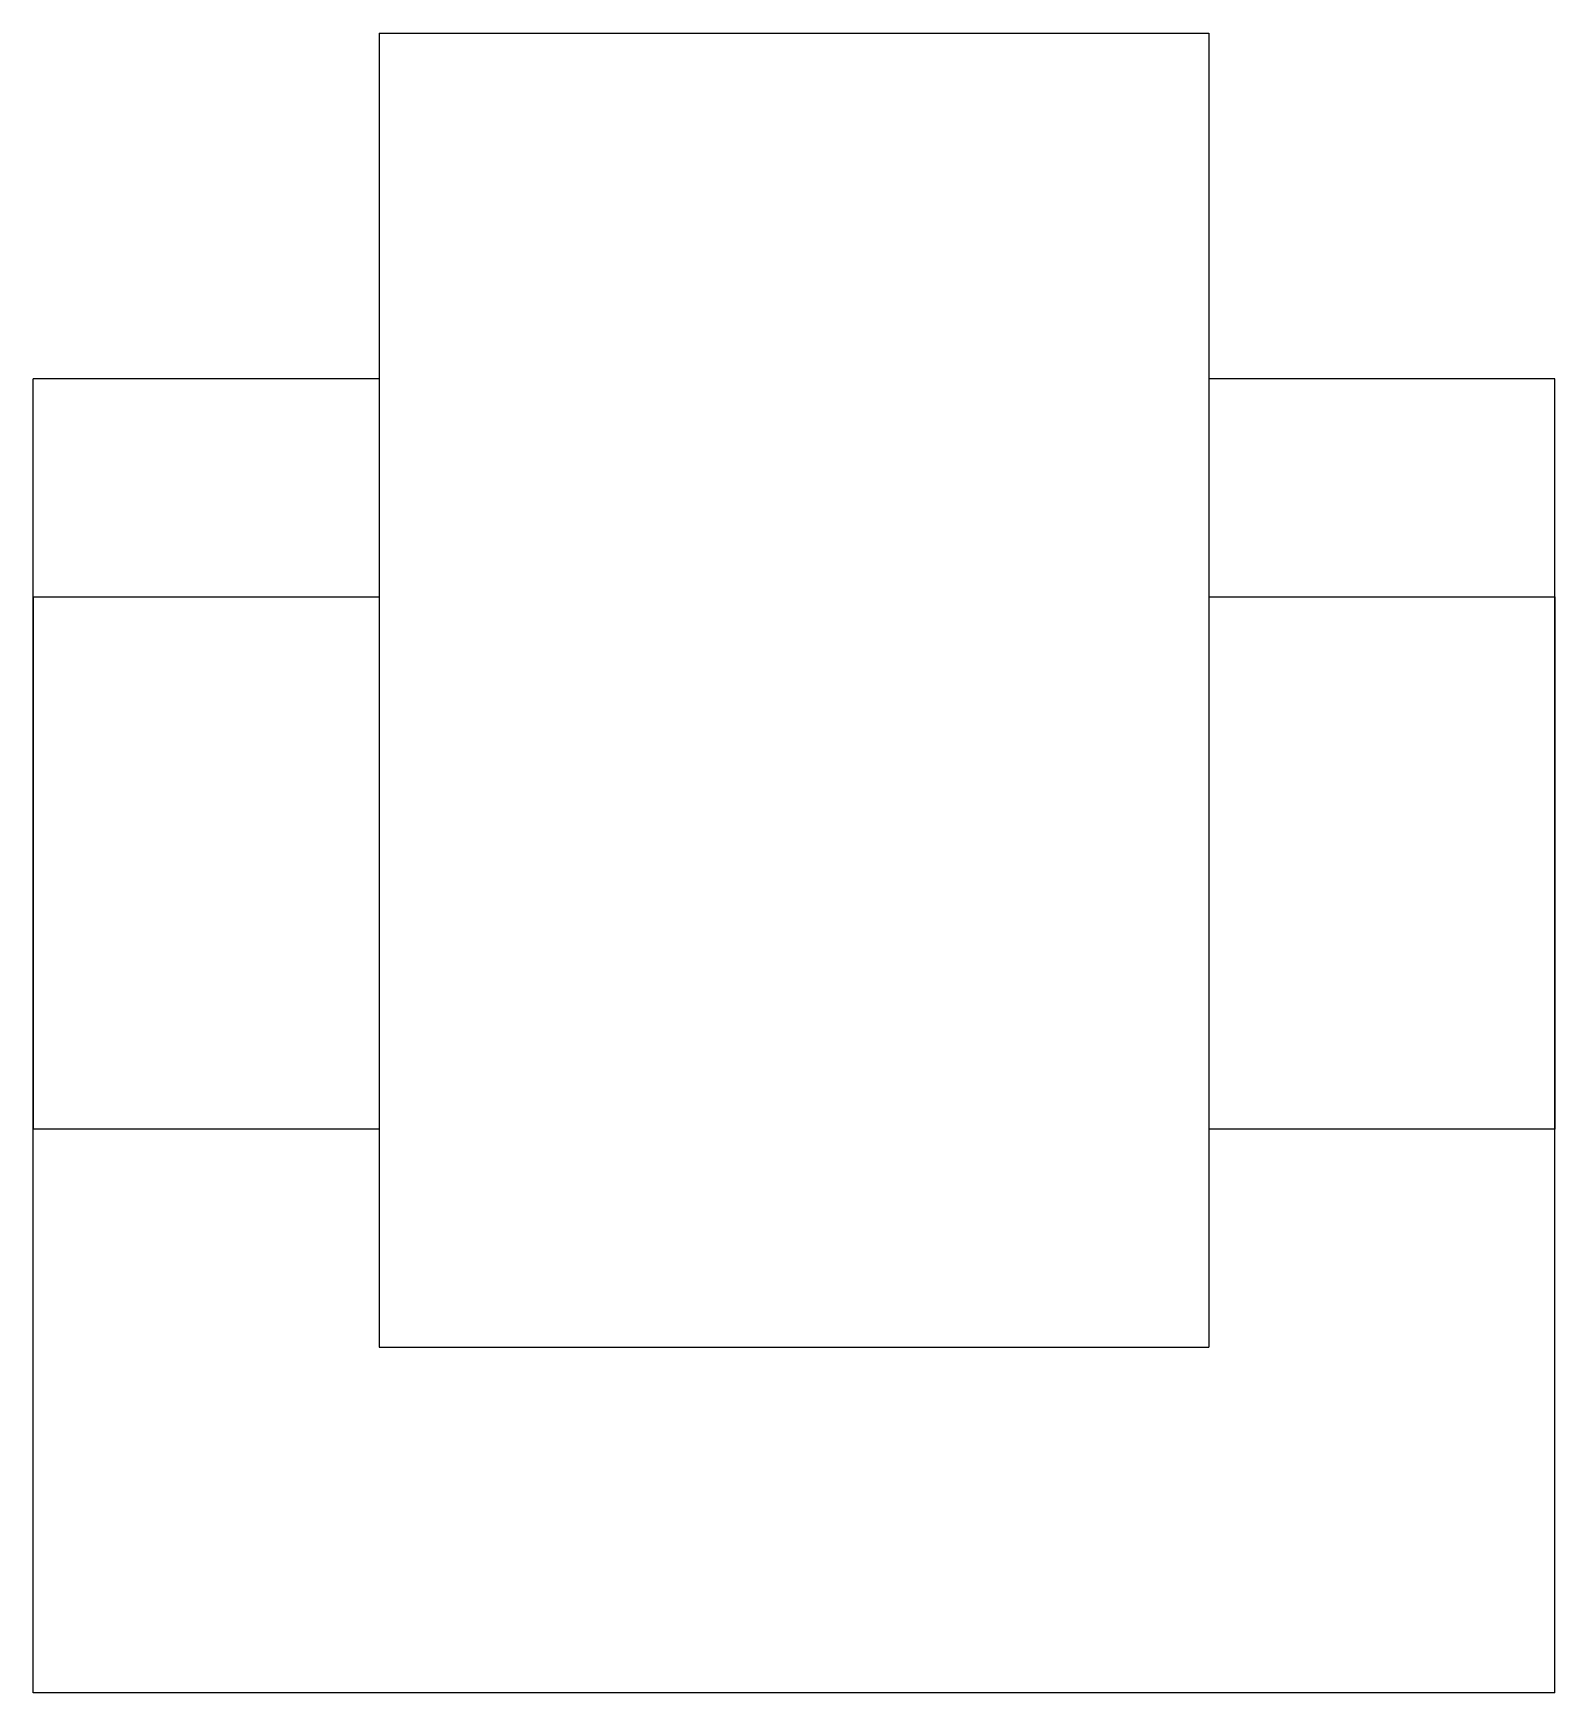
# Model space of a CAD drawing. Header units: metres. Extents: x -11 to 11, y -19 to 5.
import ezdxf

# ---------------------------------------------------------------- set-up
doc = ezdxf.new("R2010")
doc.units = ezdxf.units.M

msp = doc.modelspace()

# ---------------------------------------------------------------- linework, layer by layer
for points in [[(-6, 5), (-6, 4.76), (-6, 4.52), (-6, 4.28), (-6, 4.04), (-6, 3.8), (-6, 3.56), (-6, 3.32), (-6, 3.08), (-6, 2.84), (-6, 2.6), (-6, 2.36), (-6, 2.12), (-6, 1.88), (-6, 1.64), (-6, 1.4), (-6, 1.16), (-6, 0.92), (-6, 0.68), (-6, 0.44), (-6, 0.2), (-6, -0.04), (-6, -0.28), (-6, -0.52), (-6, -0.76), (-6, -1), (-6, -1.24), (-6, -1.48), (-6, -1.72), (-6, -1.96), (-6, -2.2), (-6, -2.44), (-6, -2.68), (-6, -2.92), (-6, -3.16), (-6, -3.4), (-6, -3.64), (-6, -3.88), (-6, -4.12), (-6, -4.36), (-6, -4.6), (-6, -4.84), (-6, -5.08), (-6, -5.32), (-6, -5.56), (-6, -5.8), (-6, -6.04), (-6, -6.28), (-6, -6.52), (-6, -6.76), (-6, -7)], [(-6, 5), (-5.76, 5), (-5.52, 5), (-5.28, 5), (-5.04, 5), (-4.8, 5), (-4.56, 5), (-4.32, 5), (-4.08, 5), (-3.84, 5), (-3.6, 5), (-3.36, 5), (-3.12, 5), (-2.88, 5), (-2.64, 5), (-2.4, 5), (-2.16, 5), (-1.92, 5), (-1.68, 5), (-1.44, 5), (-1.2, 5), (-0.96, 5), (-0.72, 5), (-0.48, 5), (-0.24, 5), (0, 5), (0.24, 5), (0.48, 5), (0.72, 5), (0.96, 5), (1.2, 5), (1.44, 5), (1.68, 5), (1.92, 5), (2.16, 5), (2.4, 5), (2.64, 5), (2.88, 5), (3.12, 5), (3.36, 5), (3.6, 5), (3.84, 5), (4.08, 5), (4.32, 5), (4.56, 5), (4.8, 5), (5.04, 5), (5.28, 5), (5.52, 5), (5.76, 5), (6, 5)], [(6, 5), (6, 4.76), (6, 4.52), (6, 4.28), (6, 4.04), (6, 3.8), (6, 3.56), (6, 3.32), (6, 3.08), (6, 2.84), (6, 2.6), (6, 2.36), (6, 2.12), (6, 1.88), (6, 1.64), (6, 1.4), (6, 1.16), (6, 0.92), (6, 0.68), (6, 0.44), (6, 0.2), (6, -0.04), (6, -0.28), (6, -0.52), (6, -0.76), (6, -1), (6, -1.24), (6, -1.48), (6, -1.72), (6, -1.96), (6, -2.2), (6, -2.44), (6, -2.68), (6, -2.92), (6, -3.16), (6, -3.4), (6, -3.64), (6, -3.88), (6, -4.12), (6, -4.36), (6, -4.6), (6, -4.84), (6, -5.08), (6, -5.32), (6, -5.56), (6, -5.8), (6, -6.04), (6, -6.28), (6, -6.52), (6, -6.76), (6, -7)], [(-6, 0), (-6.1, 0), (-6.2, 0), (-6.3, 0), (-6.4, 0), (-6.5, 0), (-6.6, 0), (-6.7, 0), (-6.8, 0), (-6.9, 0), (-7, 0), (-7.1, 0), (-7.2, 0), (-7.3, 0), (-7.4, 0), (-7.5, 0), (-7.6, 0), (-7.7, 0), (-7.8, 0), (-7.9, 0), (-8, 0), (-8.1, 0), (-8.2, 0), (-8.3, 0), (-8.4, 0), (-8.5, 0), (-8.6, 0), (-8.7, 0), (-8.8, 0), (-8.9, 0), (-9, 0), (-9.1, 0), (-9.2, 0), (-9.3, 0), (-9.4, 0), (-9.5, 0), (-9.6, 0), (-9.7, 0), (-9.8, 0), (-9.9, 0), (-10, 0), (-10.1, 0), (-10.2, 0), (-10.3, 0), (-10.4, 0), (-10.5, 0), (-10.6, 0), (-10.7, 0), (-10.8, 0), (-10.9, 0), (-11, 0)], [(-11, -19), (-11, -18.62), (-11, -18.24), (-11, -17.86), (-11, -17.48), (-11, -17.1), (-11, -16.72), (-11, -16.34), (-11, -15.96), (-11, -15.58), (-11, -15.2), (-11, -14.82), (-11, -14.44), (-11, -14.06), (-11, -13.68), (-11, -13.3), (-11, -12.92), (-11, -12.54), (-11, -12.16), (-11, -11.78), (-11, -11.4), (-11, -11.02), (-11, -10.64), (-11, -10.26), (-11, -9.88), (-11, -9.5), (-11, -9.12), (-11, -8.74), (-11, -8.36), (-11, -7.98), (-11, -7.6), (-11, -7.22), (-11, -6.84), (-11, -6.46), (-11, -6.08), (-11, -5.7), (-11, -5.32), (-11, -4.94), (-11, -4.56), (-11, -4.18), (-11, -3.8), (-11, -3.42), (-11, -3.04), (-11, -2.66), (-11, -2.28), (-11, -1.9), (-11, -1.52), (-11, -1.14), (-11, -0.76), (-11, -0.38), (-11, 0)], [(11, 0), (10.9, 0), (10.8, 0), (10.7, 0), (10.6, 0), (10.5, 0), (10.4, 0), (10.3, 0), (10.2, 0), (10.1, 0), (10, 0), (9.9, 0), (9.8, 0), (9.7, 0), (9.6, 0), (9.5, 0), (9.4, 0), (9.3, 0), (9.2, 0), (9.1, 0), (9, 0), (8.9, 0), (8.8, 0), (8.7, 0), (8.6, 0), (8.5, 0), (8.4, 0), (8.3, 0), (8.2, 0), (8.1, 0), (8, 0), (7.9, 0), (7.8, 0), (7.7, 0), (7.6, 0), (7.5, 0), (7.4, 0), (7.3, 0), (7.2, 0), (7.1, 0), (7, 0), (6.9, 0), (6.8, 0), (6.7, 0), (6.6, 0), (6.5, 0), (6.4, 0), (6.3, 0), (6.2, 0), (6.1, 0), (6, 0)], [(11, -19), (11, -18.62), (11, -18.24), (11, -17.86), (11, -17.48), (11, -17.1), (11, -16.72), (11, -16.34), (11, -15.96), (11, -15.58), (11, -15.2), (11, -14.82), (11, -14.44), (11, -14.06), (11, -13.68), (11, -13.3), (11, -12.92), (11, -12.54), (11, -12.16), (11, -11.78), (11, -11.4), (11, -11.02), (11, -10.64), (11, -10.26), (11, -9.88), (11, -9.5), (11, -9.12), (11, -8.74), (11, -8.36), (11, -7.98), (11, -7.6), (11, -7.22), (11, -6.84), (11, -6.46), (11, -6.08), (11, -5.7), (11, -5.32), (11, -4.94), (11, -4.56), (11, -4.18), (11, -3.8), (11, -3.42), (11, -3.04), (11, -2.66), (11, -2.28), (11, -1.9), (11, -1.52), (11, -1.14), (11, -0.76), (11, -0.38), (11, 0)], [(-11, -3.15), (-10.9, -3.15), (-10.8, -3.15), (-10.7, -3.15), (-10.6, -3.15), (-10.5, -3.15), (-10.4, -3.15), (-10.3, -3.15), (-10.2, -3.15), (-10.1, -3.15), (-10, -3.15), (-9.9, -3.15), (-9.8, -3.15), (-9.7, -3.15), (-9.6, -3.15), (-9.5, -3.15), (-9.4, -3.15), (-9.3, -3.15), (-9.2, -3.15), (-9.1, -3.15), (-9, -3.15), (-8.9, -3.15), (-8.8, -3.15), (-8.7, -3.15), (-8.6, -3.15), (-8.5, -3.15), (-8.4, -3.15), (-8.3, -3.15), (-8.2, -3.15), (-8.1, -3.15), (-8, -3.15), (-7.9, -3.15), (-7.8, -3.15), (-7.7, -3.15), (-7.6, -3.15), (-7.5, -3.15), (-7.4, -3.15), (-7.3, -3.15), (-7.2, -3.15), (-7.1, -3.15), (-7, -3.15), (-6.9, -3.15), (-6.8, -3.15), (-6.7, -3.15), (-6.6, -3.15), (-6.5, -3.15), (-6.4, -3.15), (-6.3, -3.15), (-6.2, -3.15), (-6.1, -3.15), (-6, -3.15)], [(-11, -3.15), (-11, -3.177), (-11, -3.204), (-11, -3.231), (-11, -3.281), (-11, -3.36), (-11, -3.44), (-11, -3.52), (-11, -3.641), (-11, -3.77), (-11, -3.898), (-11, -4.039), (-11, -4.209), (-11, -4.38), (-11, -4.551), (-11, -4.746), (-11, -4.95), (-11, -5.154), (-11, -5.362), (-11, -5.59), (-11, -5.818), (-11, -6.046), (-11, -6.28), (-11, -6.52), (-11, -6.76), (-11, -7), (-11, -7.24), (-11, -7.48), (-11, -7.72), (-11, -7.954), (-11, -8.182), (-11, -8.41), (-11, -8.638), (-11, -8.846), (-11, -9.05), (-11, -9.254), (-11, -9.449), (-11, -9.62), (-11, -9.791), (-11, -9.961), (-11, -10.102), (-11, -10.23), (-11, -10.359), (-11, -10.48), (-11, -10.56), (-11, -10.64), (-11, -10.719), (-11, -10.769), (-11, -10.796), (-11, -10.823), (-11, -10.85)], [(6, -3.15), (6.1, -3.15), (6.2, -3.15), (6.3, -3.15), (6.4, -3.15), (6.5, -3.15), (6.6, -3.15), (6.7, -3.15), (6.8, -3.15), (6.9, -3.15), (7, -3.15), (7.1, -3.15), (7.2, -3.15), (7.3, -3.15), (7.4, -3.15), (7.5, -3.15), (7.6, -3.15), (7.7, -3.15), (7.8, -3.15), (7.9, -3.15), (8, -3.15), (8.1, -3.15), (8.2, -3.15), (8.3, -3.15), (8.4, -3.15), (8.5, -3.15), (8.6, -3.15), (8.7, -3.15), (8.8, -3.15), (8.9, -3.15), (9, -3.15), (9.1, -3.15), (9.2, -3.15), (9.3, -3.15), (9.4, -3.15), (9.5, -3.15), (9.6, -3.15), (9.7, -3.15), (9.8, -3.15), (9.9, -3.15), (10, -3.15), (10.1, -3.15), (10.2, -3.15), (10.3, -3.15), (10.4, -3.15), (10.5, -3.15), (10.6, -3.15), (10.7, -3.15), (10.8, -3.15), (10.9, -3.15), (11, -3.15)], [(11, -3.15), (11, -3.177), (11, -3.204), (11, -3.231), (11, -3.281), (11, -3.36), (11, -3.44), (11, -3.52), (11, -3.641), (11, -3.77), (11, -3.898), (11, -4.039), (11, -4.209), (11, -4.38), (11, -4.551), (11, -4.746), (11, -4.95), (11, -5.154), (11, -5.362), (11, -5.59), (11, -5.818), (11, -6.046), (11, -6.28), (11, -6.52), (11, -6.76), (11, -7), (11, -7.24), (11, -7.48), (11, -7.72), (11, -7.954), (11, -8.182), (11, -8.41), (11, -8.638), (11, -8.846), (11, -9.05), (11, -9.254), (11, -9.449), (11, -9.62), (11, -9.791), (11, -9.961), (11, -10.102), (11, -10.23), (11, -10.359), (11, -10.48), (11, -10.56), (11, -10.64), (11, -10.719), (11, -10.769), (11, -10.796), (11, -10.823), (11, -10.85)], [(-6, -7), (-6, -7.219), (-6, -7.439), (-6, -7.658), (-6, -7.877), (-6, -8.093), (-6, -8.31), (-6, -8.527), (-6, -8.739), (-6, -8.95), (-6, -9.161), (-6, -9.37), (-6, -9.573), (-6, -9.776), (-6, -9.979), (-6, -10.175), (-6, -10.367), (-6, -10.559), (-6, -10.75), (-6, -10.929), (-6, -11.108), (-6, -11.288), (-6, -11.458), (-6, -11.622), (-6, -11.786), (-6, -11.95), (-6, -12.096), (-6, -12.243), (-6, -12.389), (-6, -12.527), (-6, -12.655), (-6, -12.782), (-6, -12.909), (-6, -13.018), (-6, -13.125), (-6, -13.231), (-6, -13.331), (-6, -13.415), (-6, -13.499), (-6, -13.583), (-6, -13.651), (-6, -13.711), (-6, -13.772), (-6, -13.83), (-6, -13.867), (-6, -13.903), (-6, -13.94), (-6, -13.963), (-6, -13.975), (-6, -13.988), (-6, -14)], [(6, -7), (6, -7.219), (6, -7.439), (6, -7.658), (6, -7.877), (6, -8.093), (6, -8.31), (6, -8.527), (6, -8.739), (6, -8.95), (6, -9.161), (6, -9.37), (6, -9.573), (6, -9.776), (6, -9.979), (6, -10.175), (6, -10.367), (6, -10.559), (6, -10.75), (6, -10.929), (6, -11.108), (6, -11.288), (6, -11.458), (6, -11.622), (6, -11.786), (6, -11.95), (6, -12.096), (6, -12.243), (6, -12.389), (6, -12.527), (6, -12.655), (6, -12.782), (6, -12.909), (6, -13.018), (6, -13.125), (6, -13.231), (6, -13.331), (6, -13.415), (6, -13.499), (6, -13.583), (6, -13.651), (6, -13.711), (6, -13.772), (6, -13.83), (6, -13.867), (6, -13.903), (6, -13.94), (6, -13.963), (6, -13.975), (6, -13.988), (6, -14)], [(-6, -10.85), (-6.1, -10.85), (-6.2, -10.85), (-6.3, -10.85), (-6.4, -10.85), (-6.5, -10.85), (-6.6, -10.85), (-6.7, -10.85), (-6.8, -10.85), (-6.9, -10.85), (-7, -10.85), (-7.1, -10.85), (-7.2, -10.85), (-7.3, -10.85), (-7.4, -10.85), (-7.5, -10.85), (-7.6, -10.85), (-7.7, -10.85), (-7.8, -10.85), (-7.9, -10.85), (-8, -10.85), (-8.1, -10.85), (-8.2, -10.85), (-8.3, -10.85), (-8.4, -10.85), (-8.5, -10.85), (-8.6, -10.85), (-8.7, -10.85), (-8.8, -10.85), (-8.9, -10.85), (-9, -10.85), (-9.1, -10.85), (-9.2, -10.85), (-9.3, -10.85), (-9.4, -10.85), (-9.5, -10.85), (-9.6, -10.85), (-9.7, -10.85), (-9.8, -10.85), (-9.9, -10.85), (-10, -10.85), (-10.1, -10.85), (-10.2, -10.85), (-10.3, -10.85), (-10.4, -10.85), (-10.5, -10.85), (-10.6, -10.85), (-10.7, -10.85), (-10.8, -10.85), (-10.9, -10.85), (-11, -10.85)], [(11, -10.85), (10.9, -10.85), (10.8, -10.85), (10.7, -10.85), (10.6, -10.85), (10.5, -10.85), (10.4, -10.85), (10.3, -10.85), (10.2, -10.85), (10.1, -10.85), (10, -10.85), (9.9, -10.85), (9.8, -10.85), (9.7, -10.85), (9.6, -10.85), (9.5, -10.85), (9.4, -10.85), (9.3, -10.85), (9.2, -10.85), (9.1, -10.85), (9, -10.85), (8.9, -10.85), (8.8, -10.85), (8.7, -10.85), (8.6, -10.85), (8.5, -10.85), (8.4, -10.85), (8.3, -10.85), (8.2, -10.85), (8.1, -10.85), (8, -10.85), (7.9, -10.85), (7.8, -10.85), (7.7, -10.85), (7.6, -10.85), (7.5, -10.85), (7.4, -10.85), (7.3, -10.85), (7.2, -10.85), (7.1, -10.85), (7, -10.85), (6.9, -10.85), (6.8, -10.85), (6.7, -10.85), (6.6, -10.85), (6.5, -10.85), (6.4, -10.85), (6.3, -10.85), (6.2, -10.85), (6.1, -10.85), (6, -10.85)], [(-6, -14), (-5.76, -14), (-5.52, -14), (-5.28, -14), (-5.04, -14), (-4.8, -14), (-4.56, -14), (-4.32, -14), (-4.08, -14), (-3.84, -14), (-3.6, -14), (-3.36, -14), (-3.12, -14), (-2.88, -14), (-2.64, -14), (-2.4, -14), (-2.16, -14), (-1.92, -14), (-1.68, -14), (-1.44, -14), (-1.2, -14), (-0.96, -14), (-0.72, -14), (-0.48, -14), (-0.24, -14), (0, -14), (0.24, -14), (0.48, -14), (0.72, -14), (0.96, -14), (1.2, -14), (1.44, -14), (1.68, -14), (1.92, -14), (2.16, -14), (2.4, -14), (2.64, -14), (2.88, -14), (3.12, -14), (3.36, -14), (3.6, -14), (3.84, -14), (4.08, -14), (4.32, -14), (4.56, -14), (4.8, -14), (5.04, -14), (5.28, -14), (5.52, -14), (5.76, -14), (6, -14)], [(11, -19), (10.56, -19), (10.12, -19), (9.68, -19), (9.24, -19), (8.8, -19), (8.36, -19), (7.92, -19), (7.48, -19), (7.04, -19), (6.6, -19), (6.16, -19), (5.72, -19), (5.28, -19), (4.84, -19), (4.4, -19), (3.96, -19), (3.52, -19), (3.08, -19), (2.64, -19), (2.2, -19), (1.76, -19), (1.32, -19), (0.88, -19), (0.44, -19), (0, -19), (-0.44, -19), (-0.88, -19), (-1.32, -19), (-1.76, -19), (-2.2, -19), (-2.64, -19), (-3.08, -19), (-3.52, -19), (-3.96, -19), (-4.4, -19), (-4.84, -19), (-5.28, -19), (-5.72, -19), (-6.16, -19), (-6.6, -19), (-7.04, -19), (-7.48, -19), (-7.92, -19), (-8.36, -19), (-8.8, -19), (-9.24, -19), (-9.68, -19), (-10.12, -19), (-10.56, -19), (-11, -19)]]:
    msp.add_lwpolyline(points)

doc.saveas('drawing.dxf')
